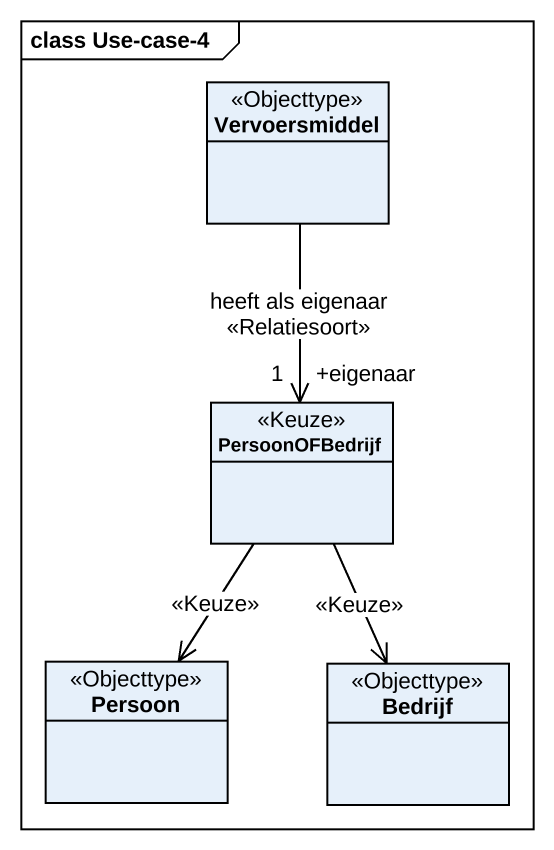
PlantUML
@startuml
mainframe class Use-case-4
hide circle
hide empty members
class Vervoersmiddel <<Objecttype>>
class PersoonOFBedrijf <<Keuze>>
class Persoon <<Objecttype>>
class Bedrijf <<Objecttype>>
Vervoersmiddel --> "+eigenaar\n1" PersoonOFBedrijf : heeft als eigenaar\n<<Relatiesoort>>
PersoonOFBedrijf --> Persoon : <<Keuze>>
PersoonOFBedrijf --> Bedrijf : <<Keuze>>
@enduml
